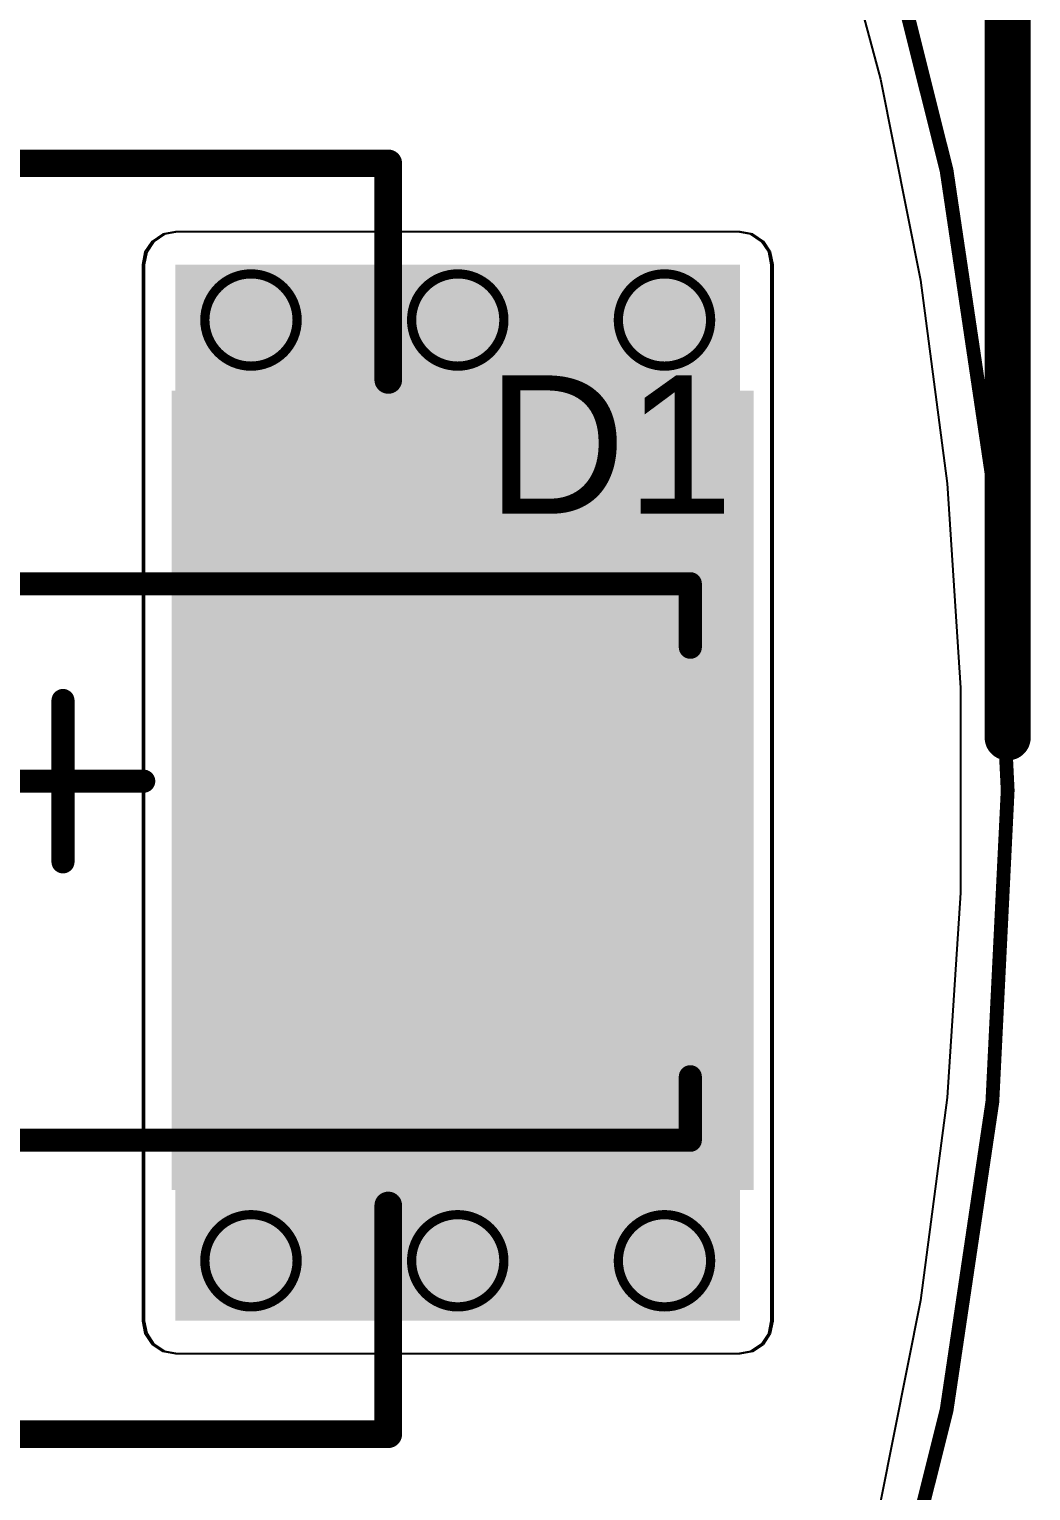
# Model space of a CAD drawing. Header units: inches. Extents: x -18 to 345, y -18 to 43.
# Drawn here: x 12.11 to 17.63, y -3.86 to 4.19 of the extents above; entities that cross this region are included whole.
import ezdxf

# ---------------------------------------------------------------- set-up
doc = ezdxf.new("R2010")
doc.units = ezdxf.units.IN
for name, color, linetype in [('Board Outline', 216, 'Continuous'), ('Bottom Layer', 5, 'Continuous'), ('Bottom Overlay', 54, 'Continuous'), ('Bottom Paste', 16, 'Continuous'), ('Bottom Solder', 6, 'Continuous'), ('Drill Drawing', 1, 'Continuous'), ('Top Layer', 1, 'Continuous'), ('Top Overlay', 2, 'Continuous'), ('Top Paste', 8, 'Continuous'), ('Top Solder', 216, 'Continuous'), ('Via Holes', 16, 'Continuous')]:
    doc.layers.add(name, color=color, linetype=linetype)
doc.styles.add('Arial', font='', dxfattribs={"height": 0.2})
doc.styles.get('Arial').set_extended_font_data('Arial')

# ---------------------------------------------------------------- blocks, each defined once
blk = doc.blocks.new('CR2032_BS_6_1_B_25')
at = {"layer": 'Bottom Layer'}
blk.add_hatch(color=5, dxfattribs=at).paths.add_polyline_path([(13, 2.1), (16, 2.1), (16, -2.1), (13, -2.1)])
at = {"layer": 'Bottom Paste'}
blk.add_hatch(color=16, dxfattribs=at).paths.add_polyline_path([(13, 2.1), (16, 2.1), (16, -2.1), (13, -2.1)])
at = {"layer": 'Bottom Solder'}
blk.add_hatch(color=6, dxfattribs=at).paths.add_polyline_path([(12.8984, 2.2016), (16.1016, 2.2016), (16.1016, -2.2016), (12.8984, -2.2016)])
at = {"layer": 'Bottom Overlay'}
for points, const_width in [([(10.9668, 3.4537), (14.0906, 3.4537)], 0.152), ([(14.0906, 2.2606), (14.0906, 3.4537)], 0.152), ([(12.3002, -0.3937), (12.3002, 0.4953)], 0.127), ([(11.8557, 0.0508), (12.7447, 0.0508)], 0.127), ([(14.0906, -3.5463), (14.0906, -2.286)], 0.152), ([(10.9668, -3.5463), (14.0906, -3.5463)], 0.152)]:
    blk.add_lwpolyline(points, dxfattribs=dict(at, const_width=const_width))
for points, const_width in [([(14.0526, 3.4537, 1), (14.1286, 3.4537, 1)], 0.076), ([(14.0526, 3.4537, 1), (14.1286, 3.4537, 1)], 0.076), ([(14.0526, 2.2606, 1), (14.1286, 2.2606, 1)], 0.076), ([(12.2685, 0.4953, 1), (12.332, 0.4953, 1)], 0.0635), ([(12.713, 0.0508, 1), (12.7765, 0.0508, 1)], 0.0635), ([(12.2685, -0.3937, 1), (12.332, -0.3937, 1)], 0.0635), ([(14.0526, -2.286, 1), (14.1286, -2.286, 1)], 0.076), ([(14.0526, -3.5463, 1), (14.1286, -3.5463, 1)], 0.076), ([(14.0526, -3.5463, 1), (14.1286, -3.5463, 1)], 0.076)]:
    blk.add_lwpolyline(points, format="xyb", close=True, dxfattribs=dict(at, const_width=const_width))
blk = doc.blocks.new('SMA_DO_214AC__28')
at = {"layer": 'Top Layer'}
for points in [[(-2.7, 1.4), (-1.1, 1.4), (-1.1, -1.4), (-2.7, -1.4)], [(1.1, 1.4), (2.7, 1.4), (2.7, -1.4), (1.1, -1.4)]]:
    blk.add_hatch(color=1, dxfattribs=at).paths.add_polyline_path(points)
at = {"layer": 'Top Overlay'}
blk.add_hatch(color=2, dxfattribs=at).paths.add_polyline_path([(-3.9919, -1.6), (-2.8249, -1.6), (-2.8249, 1.6), (-3.9919, 1.6)])
at = {"layer": 'Top Paste'}
for points in [[(-2.7, 1.4), (-1.1, 1.4), (-1.1, -1.4), (-2.7, -1.4)], [(1.1, 1.4), (2.7, 1.4), (2.7, -1.4), (1.1, -1.4)]]:
    blk.add_hatch(color=8, dxfattribs=at).paths.add_polyline_path(points)
at = {"layer": 'Top Solder'}
for points in [[(-2.8016, 1.5016), (-0.9984, 1.5016), (-0.9984, -1.5016), (-2.8016, -1.5016)], [(0.9984, 1.5016), (2.8016, 1.5016), (2.8016, -1.5016), (0.9984, -1.5016)]]:
    blk.add_hatch(color=216, dxfattribs=at).paths.add_polyline_path(points)
at = {"layer": 'Top Overlay', "const_width": 0.127}
for points in [[(-2.9832, 1.5327), (2.8423, 1.5327)], [(2.8423, 1.1827), (2.8423, 1.5327)], [(2.8423, -1.5327), (2.8423, -1.1827)], [(-2.9832, -1.5327), (2.8423, -1.5327)]]:
    blk.add_lwpolyline(points, dxfattribs=at)
at = {"layer": 'Top Overlay', "const_width": 0.0635}
for points in [[(-3.0149, 1.5327, 1), (-2.9514, 1.5327, 1)], [(2.8105, 1.5327, 1), (2.874, 1.5327, 1)], [(2.8105, 1.5327, 1), (2.874, 1.5327, 1)], [(2.8105, 1.1827, 1), (2.874, 1.1827, 1)], [(2.8105, -1.1827, 1), (2.874, -1.1827, 1)], [(-3.0149, -1.5327, 1), (-2.9514, -1.5327, 1)], [(2.8105, -1.5327, 1), (2.874, -1.5327, 1)], [(2.8105, -1.5327, 1), (2.874, -1.5327, 1)]]:
    blk.add_lwpolyline(points, format="xyb", close=True, dxfattribs=at)

msp = doc.modelspace()

# ---------------------------------------------------------------- hatches: boundary and pattern name
at = {"layer": 'Bottom Layer'}
msp.add_hatch(color=5, dxfattribs=at).paths.add_polyline_path([(12.9286, -2.921), (16.0274, -2.921), (16.0274, 2.8956), (12.9286, 2.8956)])
h = msp.add_hatch(color=5, dxfattribs=at)
edge = h.paths.add_edge_path()
edge.add_arc((13.335, 2.5908), 0.3, 0, 360)
h = msp.add_hatch(color=5, dxfattribs=at)
edge = h.paths.add_edge_path()
edge.add_arc((14.473, 2.5908), 0.3, 0, 360)
h = msp.add_hatch(color=5, dxfattribs=at)
edge = h.paths.add_edge_path()
edge.add_arc((15.611, 2.5908), 0.3, 0, 360)
h = msp.add_hatch(color=5, dxfattribs=at)
edge = h.paths.add_edge_path()
edge.add_arc((13.335, -2.5908), 0.3, 0, 360)
h = msp.add_hatch(color=5, dxfattribs=at)
edge = h.paths.add_edge_path()
edge.add_arc((14.473, -2.5908), 0.3, 0, 360)
h = msp.add_hatch(color=5, dxfattribs=at)
edge = h.paths.add_edge_path()
edge.add_arc((15.611, -2.5908), 0.3, 0, 360)
at = {"layer": 'Top Layer'}
msp.add_hatch(color=1, dxfattribs=at).paths.add_polyline_path([(16.0174, 2.8956), (12.9186, 2.8956), (12.9186, -2.921), (16.0174, -2.921)])
h = msp.add_hatch(color=1, dxfattribs=at)
edge = h.paths.add_edge_path()
edge.add_arc((13.335, 2.5908), 0.3, 0, 360)
h = msp.add_hatch(color=1, dxfattribs=at)
edge = h.paths.add_edge_path()
edge.add_arc((14.473, 2.5908), 0.3, 0, 360)
h = msp.add_hatch(color=1, dxfattribs=at)
edge = h.paths.add_edge_path()
edge.add_arc((15.611, 2.5908), 0.3, 0, 360)
h = msp.add_hatch(color=1, dxfattribs=at)
edge = h.paths.add_edge_path()
edge.add_arc((13.335, -2.5908), 0.3, 0, 360)
h = msp.add_hatch(color=1, dxfattribs=at)
edge = h.paths.add_edge_path()
edge.add_arc((14.473, -2.5908), 0.3, 0, 360)
h = msp.add_hatch(color=1, dxfattribs=at)
edge = h.paths.add_edge_path()
edge.add_arc((15.611, -2.5908), 0.3, 0, 360)
at = {"layer": 'Via Holes'}
h = msp.add_hatch(color=7, dxfattribs=at)
edge = h.paths.add_edge_path()
edge.add_arc((13.335, 2.5908), 0.15, 0, 360)
h = msp.add_hatch(color=7, dxfattribs=at)
edge = h.paths.add_edge_path()
edge.add_arc((14.473, 2.5908), 0.15, 0, 360)
h = msp.add_hatch(color=7, dxfattribs=at)
edge = h.paths.add_edge_path()
edge.add_arc((15.611, 2.5908), 0.15, 0, 360)
h = msp.add_hatch(color=7, dxfattribs=at)
edge = h.paths.add_edge_path()
edge.add_arc((13.335, -2.5908), 0.15, 0, 360)
h = msp.add_hatch(color=7, dxfattribs=at)
edge = h.paths.add_edge_path()
edge.add_arc((14.473, -2.5908), 0.15, 0, 360)
h = msp.add_hatch(color=7, dxfattribs=at)
edge = h.paths.add_edge_path()
edge.add_arc((15.611, -2.5908), 0.15, 0, 360)

# ---------------------------------------------------------------- linework, layer by layer
at = {"layer": 'Board Outline'}
for points, const_width in [([(17.5, 0, 1), (-17.5, 0, 1)], 0.076), ([(17.481, 0, 1), (17.519, 0, 1)], 0.038)]:
    msp.add_lwpolyline(points, format="xyb", close=True, dxfattribs=dict(at, const_width=const_width))
at = {"layer": 'Bottom Layer'}
for p, q in [((16.5075, 5.0075), (16.7996, 3.9171)), ((16.7996, 3.9171), (17.0199, 2.81)), ((12.8592, 3.0631), (12.8004, 3.0238)), ((12.9286, 3.0769), (12.8592, 3.0631)), ((16.0274, 3.0769), (12.9286, 3.0769)), ((16.0968, 3.0631), (16.0274, 3.0769)), ((16.1556, 3.0238), (16.0968, 3.0631)), ((12.8004, 3.0238), (12.7611, 2.965)), ((16.1949, 2.965), (16.1556, 3.0238)), ((12.7611, 2.965), (12.7473, 2.8956)), ((16.2087, 2.8956), (16.1949, 2.965)), ((12.7473, 2.8956), (12.7473, -2.921)), ((16.2087, -2.921), (16.2087, 2.8956)), ((17.0199, 2.81), (17.1672, 1.6908)), ((17.1672, 1.6908), (17.241, 0.5644)), ((17.241, 0.5644), (17.241, -0.5644)), ((17.241, -0.5644), (17.1672, -1.6908)), ((17.1672, -1.6908), (17.0199, -2.81)), ((17.0199, -2.81), (16.7996, -3.9171)), ((12.7473, -2.921), (12.7611, -2.9904)), ((16.1949, -2.9904), (16.2087, -2.921)), ((12.7611, -2.9904), (12.8004, -3.0492)), ((12.8004, -3.0492), (12.8592, -3.0885)), ((16.0968, -3.0885), (16.1556, -3.0492)), ((16.1556, -3.0492), (16.1949, -2.9904)), ((12.8592, -3.0885), (12.9286, -3.1023)), ((12.9286, -3.1023), (16.0274, -3.1023)), ((16.0274, -3.1023), (16.0968, -3.0885))]:
    msp.add_line(p, q, dxfattribs=at)
at = {"layer": 'Drill Drawing'}
for points, const_width in [([(13.589, 2.5908, 1), (13.081, 2.5908, 1)], 0.0508), ([(14.727, 2.5908, 1), (14.219, 2.5908, 1)], 0.0508), ([(15.865, 2.5908, 1), (15.357, 2.5908, 1)], 0.0508), ([(13.0683, 2.5908, 1), (13.0937, 2.5908, 1)], 0.0254), ([(13.5763, 2.5908, 1), (13.6017, 2.5908, 1)], 0.0254), ([(14.2063, 2.5908, 1), (14.2317, 2.5908, 1)], 0.0254), ([(14.7143, 2.5908, 1), (14.7397, 2.5908, 1)], 0.0254), ([(15.3443, 2.5908, 1), (15.3697, 2.5908, 1)], 0.0254), ([(15.8523, 2.5908, 1), (15.8777, 2.5908, 1)], 0.0254), ([(13.589, -2.5908, 1), (13.081, -2.5908, 1)], 0.0508), ([(14.727, -2.5908, 1), (14.219, -2.5908, 1)], 0.0508), ([(15.865, -2.5908, 1), (15.357, -2.5908, 1)], 0.0508), ([(13.0683, -2.5908, 1), (13.0937, -2.5908, 1)], 0.0254), ([(13.5763, -2.5908, 1), (13.6017, -2.5908, 1)], 0.0254), ([(14.2063, -2.5908, 1), (14.2317, -2.5908, 1)], 0.0254), ([(14.7143, -2.5908, 1), (14.7397, -2.5908, 1)], 0.0254), ([(15.3443, -2.5908, 1), (15.3697, -2.5908, 1)], 0.0254), ([(15.8523, -2.5908, 1), (15.8777, -2.5908, 1)], 0.0254)]:
    msp.add_lwpolyline(points, format="xyb", close=True, dxfattribs=dict(at, const_width=const_width))
at = {"layer": 'Top Layer'}
for p, q in [((16.5075, 5.0075), (16.7996, 3.9171)), ((16.7996, 3.9171), (17.0199, 2.81)), ((12.8492, 3.0631), (12.7904, 3.0238)), ((12.9186, 3.0769), (12.8492, 3.0631)), ((16.0174, 3.0769), (12.9186, 3.0769)), ((16.0868, 3.0631), (16.0174, 3.0769)), ((16.1456, 3.0238), (16.0868, 3.0631)), ((12.7904, 3.0238), (12.7511, 2.965)), ((16.1849, 2.965), (16.1456, 3.0238)), ((12.7511, 2.965), (12.7373, 2.8956)), ((16.1987, 2.8956), (16.1849, 2.965)), ((12.7373, 2.8956), (12.7373, -2.921)), ((16.1987, -2.921), (16.1987, 2.8956)), ((17.0199, 2.81), (17.1672, 1.6908)), ((17.1672, 1.6908), (17.241, 0.5644)), ((17.241, 0.5644), (17.241, -0.5644)), ((17.241, -0.5644), (17.1672, -1.6908)), ((17.1672, -1.6908), (17.0199, -2.81)), ((17.0199, -2.81), (16.7996, -3.9171)), ((12.7373, -2.921), (12.7511, -2.9904)), ((16.1849, -2.9904), (16.1987, -2.921)), ((12.7511, -2.9904), (12.7904, -3.0492)), ((12.7904, -3.0492), (12.8492, -3.0885)), ((16.0868, -3.0885), (16.1456, -3.0492)), ((16.1456, -3.0492), (16.1849, -2.9904)), ((12.8492, -3.0885), (12.9186, -3.1023)), ((12.9186, -3.1023), (16.0174, -3.1023)), ((16.0174, -3.1023), (16.0868, -3.0885))]:
    msp.add_line(p, q, dxfattribs=at)
at = {"layer": 'Top Overlay', "const_width": 0.254}
msp.add_lwpolyline([(17.5, 0.292), (17.5, 19.5326)], dxfattribs=at)
at = {"layer": 'Top Overlay', "const_width": 0.127}
msp.add_lwpolyline([(17.4365, 0.292, 1), (17.5635, 0.292, 1)], format="xyb", close=True, dxfattribs=at)

# ---------------------------------------------------------------- block references
for name, p in [('CR2032_BS_6_1_B_25', (0, 0)), ('SMA_DO_214AC__28', (12.911, -0.3943))]:
    msp.add_blockref(name, p)

# ---------------------------------------------------------------- texts
at = {"layer": 'Top Overlay', "style": 'Arial'}
msp.add_text('D1', height=0.762, dxfattribs=at).set_placement((14.6306, 1.5241))

doc.saveas('drawing.dxf')
